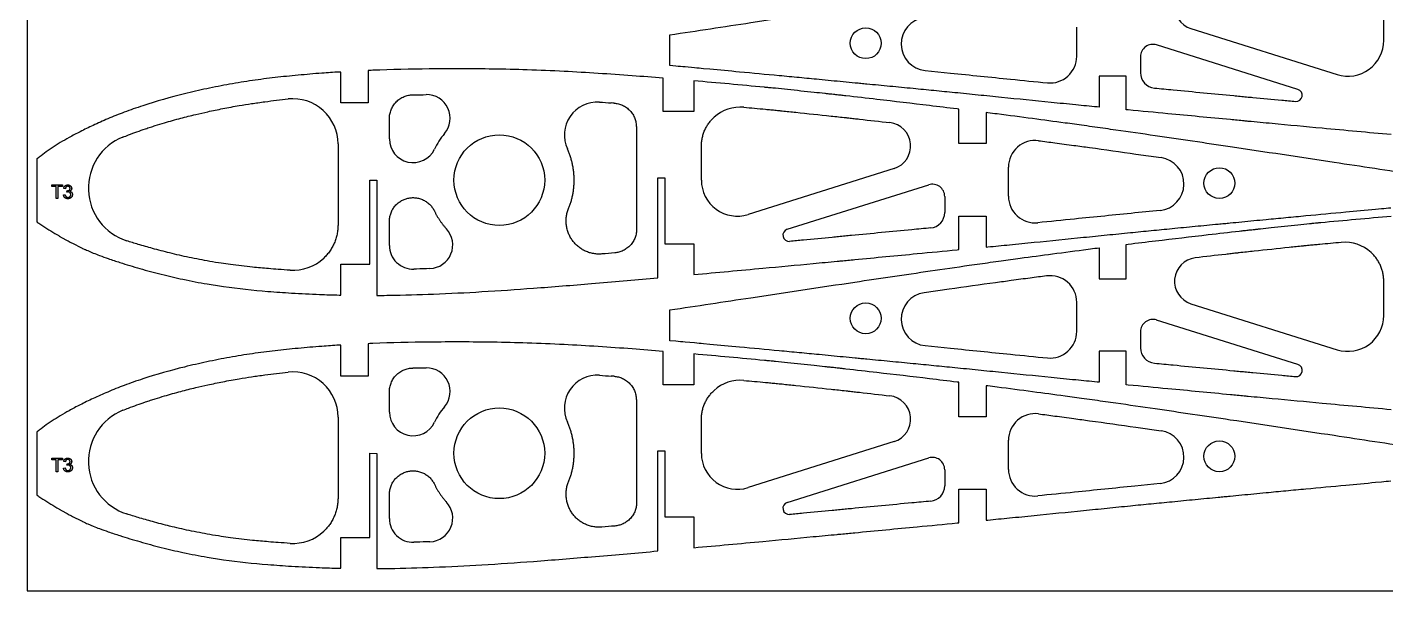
# Model space of a CAD drawing. Header units: millimetres. Extents: x -1485 to 1304, y -887 to 371.
# Drawn here: x 404 to 1003, y -887 to -639 of the extents above; entities that cross this region are included whole.
import ezdxf

# ---------------------------------------------------------------- set-up
doc = ezdxf.new("R2010")
doc.units = ezdxf.units.MM
doc.header["$MEASUREMENT"] = 0
doc.layers.add('Predeterminada', color=18, linetype='Continuous', true_color=0x000000)
doc.layers.add('Predeterminado', color=18, linetype='Continuous', true_color=0x000000)

msp = doc.modelspace()

# ---------------------------------------------------------------- linework, layer by layer
at = {"layer": 'Predeterminada'}
for p, q in [((1001.707, -644.423), (1001.707, -629.326)), ((866.308, -651.469), (866.308, -638.6)), ((916.704, -639.221), (981.145, -659.507)), ((799.486, -657.716), (810.611, -658.837)), ((563.271, -687.892), (563.271, -678.875)), ((672.148, -682.542), (672.256, -727.649)), ((540.592, -690.056), (540.592, -725.916)), ((700.827, -706.112), (700.827, -691.016)), ((892.457, -694.532), (903.526, -696.108)), ((785.83, -700.911), (721.389, -721.197)), ((836.226, -713.159), (836.226, -700.289)), ((414.37, -708.882), (414.37, -708.195)), ((414.37, -708.195), (419.069, -708.195)), ((416.322, -708.882), (414.37, -708.882)), ((416.322, -714.159), (416.322, -708.882)), ((419.069, -708.882), (417.117, -708.882)), ((417.117, -708.882), (417.117, -714.159)), ((419.069, -708.195), (419.069, -708.882)), ((419.575, -712.605), (420.298, -712.496)), ((420.37, -709.822), (419.648, -709.713)), ((421.028, -711.34), (421.112, -710.689)), ((417.117, -714.159), (416.322, -714.159)), ((563.271, -734.852), (563.271, -724.216)), ((903.048, -719.405), (891.923, -720.527)), ((810.077, -754.156), (799.008, -755.733)), ((1001.707, -765.737), (1001.707, -750.64)), ((866.308, -772.783), (866.308, -759.914)), ((916.704, -760.535), (981.145, -780.821)), ((799.486, -779.03), (810.611, -780.151)), ((563.271, -808.35), (563.271, -799.333)), ((672.148, -803.001), (672.256, -848.107)), ((540.592, -810.514), (540.592, -846.375)), ((700.827, -826.571), (700.827, -811.474)), ((836.226, -833.617), (836.226, -820.748)), ((892.457, -814.99), (903.526, -816.567)), ((785.83, -821.369), (721.389, -841.655)), ((414.37, -829.34), (414.37, -828.654)), ((414.37, -828.654), (419.069, -828.654)), ((416.322, -829.34), (414.37, -829.34)), ((416.322, -834.618), (416.322, -829.34)), ((419.069, -829.34), (417.117, -829.34)), ((417.117, -829.34), (417.117, -834.618)), ((419.069, -828.654), (419.069, -829.34)), ((420.37, -830.28), (419.648, -830.172)), ((421.028, -831.798), (421.112, -831.148)), ((417.117, -834.618), (416.322, -834.618)), ((419.575, -833.063), (420.298, -832.955)), ((563.271, -855.31), (563.271, -844.674)), ((903.048, -839.864), (891.923, -840.985))]:
    msp.add_line(p, q, dxfattribs=at)
msp.add_lwpolyline([(403.533, -887.157), (1303.533, -887.157), (1303.533, -287.157), (403.533, -287.157), (403.533, -887.157)], dxfattribs=at)
for centre in [(611.727, -706.054), (611.727, -826.512)]:
    msp.add_circle(centre, 20, dxfattribs=at)
for centre, radius, start, end in [((919.82, -629.323), 10.377, 96.635697, 252.525764), ((800.663, -646.038), 11.737, 98.10604, 264.244573), ((985.893, -644.423), 15.814, 252.525764, 0), ((854.571, -651.469), 11.737, 264.342345, 0), ((520.701, -690.056), 19.892, 0, 95.964218), ((579.608, -678.783), 10.437, 25.196281, 90.725163), ((579.608, -678.783), 10.437, 319.667399, 25.196281), ((654.956, -686.2), 14.573, 86.26421, 204.667265), ((567.435, -2022.055, 0), 1353.293, 85.976561, 86.031313), ((718, -691.016), 17.173, 84.742758, 132.371268), ((782.714, -691.012), 10.377, 287.474236, 83.364303), ((454.847, -709.645), 24.317, 111.985951, 252.197735), ((573.708, -687.892), 10.437, 179.999999, 257.232924), ((611.727, -706.054), 31.697, 139.667399, 154.465848), ((847.963, -700.289), 11.737, 82.516891, 180), ((573.708, -687.892), 10.437, 257.232924, 334.465849), ((901.871, -707.728), 11.737, 275.755427, 81.89396), ((716.641, -706.112), 15.814, 180, 287.474236), ((847.963, -713.159), 11.737, 180, 275.657655), ((580.748, -734.612), 10.437, 272.190582, 42.672377), ((573.708, -734.852), 10.437, 180, 271.694125), ((984.534, -750.64), 17.173, 47.628732, 95.257242), ((520.701, -725.916), 19.892, 266.390676, 313.195111), ((919.82, -750.636), 10.377, 96.635697, 252.525764), ((854.571, -759.914), 11.737, 360, 97.483109), ((800.663, -767.352), 11.737, 98.10604, 264.244573), ((985.893, -765.737), 15.814, 252.525764, 0), ((854.571, -772.783), 11.737, 264.342345, 0), ((520.701, -810.514), 19.892, 0, 95.964218), ((579.608, -799.242), 10.437, 25.196281, 90.725163), ((579.608, -799.242), 10.437, 319.667399, 25.196281), ((654.956, -806.658), 14.573, 86.26421, 204.667265), ((567.435, -2142.513, 0), 1353.293, 85.976561, 86.031313), ((718, -811.474), 17.173, 84.742758, 132.371268), ((782.714, -811.47), 10.377, 287.474236, 83.364303), ((454.847, -830.103), 24.317, 111.985951, 252.197735), ((573.708, -808.35), 10.437, 179.999999, 257.232924), ((611.727, -826.512), 31.697, 139.667399, 154.465848), ((573.708, -808.35), 10.437, 257.232924, 334.465849), ((847.963, -820.748), 11.737, 82.516891, 180), ((901.871, -828.186), 11.737, 275.755427, 81.89396), ((716.641, -826.571), 15.814, 180, 287.474236), ((847.963, -833.617), 11.737, 180, 275.657655), ((580.748, -855.071), 10.437, 272.190582, 42.672377), ((573.708, -855.31), 10.437, 180, 271.694125), ((520.701, -846.374), 19.892, 266.390676, 313.195111)]:
    msp.add_arc(centre, radius, start, end, dxfattribs=at)
for points, degree in [([(810.611, -658.837), (819.449, -659.728), (828.292, -660.629), (837.14, -661.521)], 3), ([(837.14, -661.521), (842.562, -662.068), (847.989, -662.611), (853.414, -663.149)], 3), ([(573.515, -668.44), (573.639, -668.438), (573.763, -668.436), (573.887, -668.433)], 3), ([(573.887, -668.433), (575.75, -668.4), (577.613, -668.371), (579.476, -668.348)], 3), ([(655.906, -671.658), (657.638, -671.771), (659.368, -671.887), (661.098, -672.008)], 3), ([(420.167, -713.804), (419.649, -713.341), (419.575, -712.605)], 2), ([(419.648, -709.713), (419.78, -708.973), (420.252, -708.566)], 2), ([(420.252, -708.566), (420.723, -708.159), (421.425, -708.159)], 2), ([(420.298, -712.496), (420.427, -713.111), (420.729, -713.382)], 2), ([(420.738, -709.036), (420.452, -709.298), (420.37, -709.822)], 2), ([(421.451, -708.774), (421.023, -708.774), (420.738, -709.036)], 2), ([(421.559, -711.259), (421.346, -711.259), (421.028, -711.34)], 2), ([(421.112, -710.689), (421.187, -710.698), (421.231, -710.698)], 2), ([(421.231, -710.698), (421.693, -710.698), (422.062, -710.454)], 2), ([(421.425, -708.159), (421.908, -708.159), (422.315, -708.369)], 2), ([(422.157, -709.037), (421.884, -708.774), (421.451, -708.774)], 2), ([(422.418, -711.585), (422.08, -711.259), (421.559, -711.259)], 2), ([(422.062, -710.454), (422.431, -710.21), (422.431, -709.703)], 2), ([(422.431, -709.703), (422.431, -709.301), (422.157, -709.037)], 2), ([(422.315, -708.369), (422.722, -708.58), (422.938, -708.943)], 2), ([(422.947, -710.422), (422.74, -710.74), (422.334, -710.928)], 2), ([(422.334, -710.928), (422.861, -711.05), (423.17, -711.435)], 2), ([(422.4, -713.296), (422.756, -712.94), (422.756, -712.413)], 2), ([(422.756, -712.413), (422.756, -711.911), (422.418, -711.585)], 2), ([(423.479, -712.398), (423.479, -713.18), (422.91, -713.724)], 2), ([(422.938, -708.943), (423.154, -709.307), (423.154, -709.715)], 2), ([(423.154, -709.715), (423.154, -710.103), (422.947, -710.422)], 2), ([(423.17, -711.435), (423.479, -711.82), (423.479, -712.398)], 2), ([(421.47, -714.268), (420.686, -714.268), (420.167, -713.804)], 2), ([(420.729, -713.382), (421.031, -713.653), (421.496, -713.653)], 2), ([(422.91, -713.724), (422.34, -714.268), (421.47, -714.268)], 2), ([(421.496, -713.653), (422.044, -713.653), (422.4, -713.296)], 2), ([(865.394, -723.211), (859.971, -723.757), (854.545, -724.301), (849.12, -724.838)], 3), ([(891.923, -720.527), (883.085, -721.417), (874.242, -722.319), (865.394, -723.211)], 3), ([(662.663, -738.131), (660.769, -738.294), (658.873, -738.457), (656.979, -738.618)], 3), ([(575.131, -745.25), (574.76, -745.261), (574.387, -745.273), (574.016, -745.284)], 3), ([(581.147, -745.041), (579.142, -745.118), (577.137, -745.188), (575.131, -745.25)], 3), ([(810.611, -780.151), (819.449, -781.042), (828.292, -781.943), (837.14, -782.835)], 3), ([(837.14, -782.835), (842.562, -783.382), (847.989, -783.925), (853.414, -784.463)], 3), ([(573.515, -788.899), (573.639, -788.896), (573.763, -788.894), (573.887, -788.892)], 3), ([(573.887, -788.892), (575.75, -788.858), (577.613, -788.83), (579.476, -788.806)], 3), ([(655.906, -792.116), (657.638, -792.229), (659.368, -792.346), (661.098, -792.466)], 3), ([(419.648, -830.172), (419.78, -829.431), (420.252, -829.024)], 2), ([(420.252, -829.024), (420.723, -828.618), (421.425, -828.618)], 2), ([(420.738, -829.494), (420.452, -829.756), (420.37, -830.28)], 2), ([(421.451, -829.232), (421.023, -829.232), (420.738, -829.494)], 2), ([(421.559, -831.717), (421.346, -831.717), (421.028, -831.798)], 2), ([(421.112, -831.148), (421.187, -831.156), (421.231, -831.156)], 2), ([(421.231, -831.156), (421.693, -831.156), (422.062, -830.912)], 2), ([(421.425, -828.618), (421.908, -828.618), (422.315, -828.828)], 2), ([(422.157, -829.496), (421.884, -829.232), (421.451, -829.232)], 2), ([(422.418, -832.043), (422.08, -831.717), (421.559, -831.717)], 2), ([(422.062, -830.912), (422.431, -830.669), (422.431, -830.162)], 2), ([(422.431, -830.162), (422.431, -829.759), (422.157, -829.496)], 2), ([(422.315, -828.828), (422.722, -829.038), (422.938, -829.402)], 2), ([(422.947, -830.88), (422.74, -831.198), (422.334, -831.387)], 2), ([(422.334, -831.387), (422.861, -831.509), (423.17, -831.893)], 2), ([(422.756, -832.872), (422.756, -832.369), (422.418, -832.043)], 2), ([(422.938, -829.402), (423.154, -829.765), (423.154, -830.173)], 2), ([(423.154, -830.173), (423.154, -830.561), (422.947, -830.88)], 2), ([(423.17, -831.893), (423.479, -832.278), (423.479, -832.857)], 2), ([(420.167, -834.263), (419.649, -833.8), (419.575, -833.063)], 2), ([(421.47, -834.726), (420.686, -834.726), (420.167, -834.263)], 2), ([(420.298, -832.955), (420.427, -833.569), (420.729, -833.84)], 2), ([(420.729, -833.84), (421.031, -834.111), (421.496, -834.111)], 2), ([(422.91, -834.182), (422.34, -834.726), (421.47, -834.726)], 2), ([(421.496, -834.111), (422.044, -834.111), (422.4, -833.755)], 2), ([(422.4, -833.755), (422.756, -833.398), (422.756, -832.872)], 2), ([(423.479, -832.857), (423.479, -833.639), (422.91, -834.182)], 2), ([(865.394, -843.669), (859.971, -844.216), (854.545, -844.759), (849.12, -845.297)], 3), ([(891.923, -840.985), (883.085, -841.876), (874.242, -842.777), (865.394, -843.669)], 3), ([(662.663, -858.589), (660.769, -858.753), (658.873, -858.915), (656.979, -859.077)], 3), ([(575.131, -865.708), (574.76, -865.72), (574.387, -865.731), (574.016, -865.742)], 3), ([(581.147, -865.5), (579.142, -865.576), (577.137, -865.646), (575.131, -865.708)], 3)]:
    msp.add_open_spline(points, degree=degree, dxfattribs=at)
for points, knots in [([(445.743, -687.096), (446.572, -686.761), (448.627, -685.949), (451.935, -684.711), (455.168, -683.579), (457.853, -682.687), (460.638, -681.794), (465.073, -680.436), (471.024, -678.772), (477.397, -677.177), (483.576, -675.766), (489.979, -674.441), (496.412, -673.266), (501.59, -672.435), (505.368, -671.881), (509.05, -671.378), (513.491, -670.829), (516.91, -670.452), (518.634, -670.272)], [186.3444673, 186.3444673, 186.3444673, 186.3444673, 189.0269349, 192.9728034, 196.9409589, 199.3030326, 201.4611534, 205.7132585, 213.2163012, 219.9987189, 225.4189309, 232.2305098, 239.614953, 245.0356334, 247.9613471, 251.0687157, 256.1856905, 261.3858801, 261.3858801, 261.3858801, 261.3858801]), ([(719.573, -673.915), (722.727, -674.205), (726.68, -674.572), (731.402, -675.012), (733.406, -675.202), (734.848, -675.335), (735.742, -675.42), (738.219, -675.682), (745.631, -676.472), (755.027, -677.47), (762.637, -678.281), (765.275, -678.56), (766.454, -678.693), (768.191, -678.891), (774.193, -679.578), (779.45, -680.185), (783.913, -680.704)], [148.9599069, 148.9599069, 148.9599069, 148.9599069, 158.4604445, 160.8689444, 163.1872867, 164.5016947, 165.2123769, 165.879842, 171.9748211, 187.5762289, 194.2246766, 194.9356944, 195.5346239, 197.7838013, 200.1792103, 213.6588645, 213.6588645, 213.6588645, 213.6588645]), ([(849.491, -688.653), (851.904, -688.97), (855.668, -689.468), (860.866, -690.165), (865.945, -690.852), (876.507, -692.286), (885.63, -693.559), (892.457, -694.532)], [134.960804, 134.960804, 134.960804, 134.960804, 142.2616306, 146.3508479, 150.6929455, 157.6383647, 178.326644, 178.326644, 178.326644, 178.326644]), ([(519.448, -745.768), (517.711, -745.659), (514.542, -745.444), (509.028, -745.017), (501.996, -744.376), (495.048, -743.567), (488.768, -742.667), (482.676, -741.676), (475.078, -740.211), (466.665, -738.282), (459.189, -736.33), (452.881, -734.514), (449.096, -733.338), (447.412, -732.798)], [64.1941838, 64.1941838, 64.1941838, 64.1941838, 69.4168214, 73.7219487, 80.7868167, 90.59993, 94.7023047, 99.8185855, 109.1166875, 117.9107359, 125.7090921, 132.2954103, 137.6001837, 137.6001837, 137.6001837, 137.6001837]), ([(982.961, -733.539), (979.807, -733.829), (975.854, -734.197), (971.132, -734.636), (969.128, -734.827), (967.686, -734.959), (966.792, -735.044), (964.315, -735.307), (956.903, -736.096), (947.507, -737.095), (939.897, -737.905), (937.259, -738.185), (936.08, -738.318), (934.343, -738.515), (928.341, -739.203), (923.084, -739.809), (918.621, -740.328)], [148.9599069, 148.9599069, 148.9599069, 148.9599069, 158.4604445, 160.8689444, 163.1872867, 164.5016947, 165.2123769, 165.879842, 171.9748211, 187.5762289, 194.2246766, 194.9356944, 195.5346239, 197.7838013, 200.1792103, 213.6588645, 213.6588645, 213.6588645, 213.6588645]), ([(853.042, -748.277), (850.63, -748.594), (846.866, -749.093), (841.668, -749.79), (836.589, -750.477), (826.027, -751.911), (816.904, -753.184), (810.077, -754.156)], [134.960804, 134.960804, 134.960804, 134.960804, 142.2616306, 146.3508479, 150.6929455, 157.6383647, 178.326644, 178.326644, 178.326644, 178.326644]), ([(445.743, -807.555), (446.572, -807.22), (448.627, -806.408), (451.935, -805.169), (455.168, -804.038), (457.853, -803.145), (460.638, -802.252), (465.073, -800.894), (471.024, -799.231), (477.397, -797.635), (483.576, -796.224), (489.979, -794.899), (496.412, -793.724), (501.59, -792.893), (505.368, -792.339), (509.05, -791.836), (513.491, -791.287), (516.91, -790.911), (518.634, -790.73)], [186.3444673, 186.3444673, 186.3444673, 186.3444673, 189.0269349, 192.9728034, 196.9409589, 199.3030326, 201.4611534, 205.7132585, 213.2163012, 219.9987189, 225.4189309, 232.2305098, 239.614953, 245.0356334, 247.9613471, 251.0687157, 256.1856905, 261.3858801, 261.3858801, 261.3858801, 261.3858801]), ([(719.573, -794.373), (722.727, -794.663), (726.68, -795.031), (731.402, -795.47), (733.406, -795.661), (734.848, -795.793), (735.742, -795.878), (738.219, -796.14), (745.631, -796.93), (755.027, -797.929), (762.637, -798.739), (765.275, -799.019), (766.454, -799.152), (768.191, -799.349), (774.193, -800.037), (779.45, -800.643), (783.913, -801.162)], [148.9599069, 148.9599069, 148.9599069, 148.9599069, 158.4604445, 160.8689444, 163.1872867, 164.5016947, 165.2123769, 165.879842, 171.9748211, 187.5762289, 194.2246766, 194.9356944, 195.5346239, 197.7838013, 200.1792103, 213.6588645, 213.6588645, 213.6588645, 213.6588645]), ([(849.491, -809.111), (851.904, -809.428), (855.668, -809.926), (860.866, -810.624), (865.945, -811.311), (876.507, -812.745), (885.63, -814.018), (892.457, -814.99)], [134.960804, 134.960804, 134.960804, 134.960804, 142.2616306, 146.3508479, 150.6929455, 157.6383647, 178.326644, 178.326644, 178.326644, 178.326644]), ([(519.448, -866.227), (517.711, -866.117), (514.542, -865.902), (509.028, -865.475), (501.996, -864.835), (495.048, -864.026), (488.768, -863.125), (482.676, -862.135), (475.078, -860.669), (466.665, -858.741), (459.189, -856.789), (452.881, -854.972), (449.096, -853.797), (447.412, -853.256)], [64.1941838, 64.1941838, 64.1941838, 64.1941838, 69.4168214, 73.7219487, 80.7868167, 90.59993, 94.7023047, 99.8185855, 109.1166875, 117.9107359, 125.7090921, 132.2954103, 137.6001837, 137.6001837, 137.6001837, 137.6001837])]:
    msp.add_open_spline(points, degree=3, knots=knots, dxfattribs=at)
for points, weights in [([(563.271, -678.875), (563.271, -668.629), (573.515, -668.44)], [1, 0.713609493473, 1]), ([(662.388, -672.098), (672.124, -672.782), (672.148, -682.542)], [1, 0.732308209357, 1]), ([(700.827, -691.016), (700.827, -683.436), (706.426, -678.328)], [1, 0.914859239007, 1]), ([(642.258, -718.57), (647.695, -705.308), (641.713, -692.282)], [1, 0.917206417367, 1]), ([(563.271, -724.216), (563.271, -715.879), (571.402, -714.037)], [1, 0.781340001873, 1]), ([(571.402, -714.037), (579.532, -712.195), (583.125, -719.717)], [1, 0.781340001873, 1]), ([(643.996, -732.722), (639.158, -726.133), (642.258, -718.57)], [1, 0.872162562416, 1]), ([(583.125, -719.717), (585.184, -724.027), (588.421, -727.538)], [1, 0.988836886252, 1]), ([(540.592, -725.916), (540.592, -734.525), (534.316, -740.418)], [1, 0.917739257684, 1]), ([(672.256, -727.649), (672.279, -737.301), (662.663, -738.131)], [1, 0.736082457257, 1]), ([(656.979, -738.618), (648.834, -739.312), (643.996, -732.722)], [1, 0.872162562416, 1]), ([(1001.707, -750.64), (1001.707, -743.061), (996.108, -737.953)], [1, 0.914859239007, 1]), ([(563.271, -799.333), (563.271, -789.088), (573.515, -788.899)], [1, 0.713609493473, 1]), ([(662.388, -792.556), (672.124, -793.241), (672.148, -803.001)], [1, 0.732308209357, 1]), ([(700.827, -811.474), (700.827, -803.894), (706.426, -798.786)], [1, 0.914859239007, 1]), ([(642.258, -839.028), (647.695, -825.766), (641.713, -812.741)], [1, 0.917206417367, 1]), ([(563.271, -844.674), (563.271, -836.337), (571.402, -834.495)], [1, 0.781340001873, 1]), ([(571.402, -834.495), (579.532, -832.653), (583.125, -840.175)], [1, 0.781340001873, 1]), ([(583.125, -840.175), (585.184, -844.485), (588.421, -847.997)], [1, 0.988836886252, 1]), ([(643.996, -853.181), (639.158, -846.592), (642.258, -839.028)], [1, 0.872162562416, 1]), ([(540.592, -846.375), (540.592, -854.983), (534.316, -860.876)], [1, 0.917739257684, 1]), ([(672.256, -848.107), (672.279, -857.759), (662.663, -858.589)], [1, 0.736082457257, 1]), ([(656.979, -859.077), (648.834, -859.77), (643.996, -853.181)], [1, 0.872162562416, 1])]:
    msp.add_rational_spline(points, weights, degree=2, dxfattribs=at)
at = {"layer": 'Predeterminado'}
for p, q in [((686.949, -655.542), (686.949, -641.989)), ((963.873, -666.055), (901.486, -646.416)), ((894.417, -651.601), (894.417, -658.689)), ((689.619, -655.788), (686.949, -655.542)), ((697.74, -656.535), (693.68, -656.161)), ((704.507, -657.16), (701.8, -656.91)), ((683.933, -675.855), (683.933, -661.106)), ((697.525, -662.264), (697.525, -675.855)), ((697.525, -675.855), (683.933, -675.855)), ((407.855, -696.659), (407.855, -724.485)), ((738.661, -727.745), (801.048, -708.105)), ((808.117, -713.291), (808.117, -720.378)), ((998.027, -718.85), (1000.734, -718.599)), ((417.708, -730.703), (420.625, -732.349)), ((423.509, -733.899), (427.488, -735.896)), ((430.23, -737.155), (432.696, -738.198)), ((686.949, -776.856), (686.949, -763.302)), ((963.873, -787.369), (901.486, -767.73)), ((689.619, -777.102), (686.949, -776.856)), ((697.74, -777.849), (693.68, -777.475)), ((704.507, -778.474), (701.8, -778.224)), ((894.417, -772.915), (894.417, -780.003)), ((683.933, -796.314), (683.933, -781.565)), ((697.525, -782.722), (697.525, -796.314)), ((697.525, -796.314), (683.933, -796.314)), ((407.855, -817.117), (407.855, -844.943)), ((738.661, -848.203), (801.048, -828.563)), ((808.117, -833.749), (808.117, -840.836)), ((998.027, -839.308), (1000.734, -839.058)), ((417.708, -851.161), (420.625, -852.808)), ((423.509, -854.358), (427.488, -856.354)), ((430.23, -857.614), (432.696, -858.656))]:
    msp.add_line(p, q, dxfattribs=at)
for points in [[(554.68, -657.678), (553.884, -657.722), (553.884, -671.971), (541.884, -671.971), (541.884, -658.379), (541.088, -658.379)], [(888.98, -675.096), (888.185, -675.02), (888.185, -660.201), (876.185, -660.201), (876.185, -673.869), (875.389, -673.793)], [(827.145, -676.363), (826.349, -676.267), (826.349, -689.955), (814.349, -689.955), (814.349, -674.757), (813.554, -674.665)], [(541.088, -756.724), (541.884, -756.743), (541.884, -743.132), (554.68, -743.132), (554.68, -706.054), (557.758, -706.101), (557.758, -756.924), (558.757, -756.877)], [(679.855, -749.281), (681.651, -749.121), (681.651, -704.975), (684.729, -704.975), (684.729, -734.097), (697.525, -734.097), (697.525, -747.689)], [(813.554, -736.786), (814.349, -736.709), (814.349, -721.891), (826.349, -721.891), (826.349, -735.559), (827.145, -735.482)], [(875.389, -735.987), (876.185, -735.891), (876.185, -749.579), (888.185, -749.579), (888.185, -734.382), (888.98, -734.29)], [(554.68, -778.137), (553.884, -778.181), (553.884, -792.429), (541.884, -792.429), (541.884, -778.837), (541.088, -778.837)], [(888.98, -796.41), (888.185, -796.334), (888.185, -781.515), (876.185, -781.515), (876.185, -795.183), (875.389, -795.107)], [(827.145, -796.821), (826.349, -796.725), (826.349, -810.413), (814.349, -810.413), (814.349, -795.216), (813.554, -795.124)], [(541.088, -877.182), (541.884, -877.201), (541.884, -863.59), (554.68, -863.59), (554.68, -826.512), (557.758, -826.559), (557.758, -877.382), (558.757, -877.335)], [(679.855, -869.739), (681.651, -869.579), (681.651, -825.434), (684.729, -825.434), (684.729, -854.556), (697.525, -854.556), (697.525, -868.147)], [(813.554, -857.244), (814.349, -857.168), (814.349, -842.349), (826.349, -842.349), (826.349, -856.017), (827.145, -855.941)]]:
    msp.add_lwpolyline(points, dxfattribs=at)
for centre in [(773.294, -645.678), (929.24, -707.368), (773.294, -766.992), (929.24, -827.826)]:
    msp.add_circle(centre, 6.796, dxfattribs=at)
for centre, radius, start, end in [((899.854, -651.601), 5.437, 72.525764, 180), ((901.213, -658.689), 6.796, 180.000001, 264.603116), ((963.057, -668.648), 2.718, 264.648535, 72.525764), ((802.68, -713.291), 5.437, 360, 107.474236), ((801.321, -720.378), 6.796, 275.396884, 359.999999), ((739.477, -730.338), 2.718, 107.474236, 275.351465), ((899.854, -772.915), 5.437, 72.525764, 180), ((901.213, -780.003), 6.796, 180.000001, 264.603116), ((963.057, -789.962), 2.718, 264.648535, 72.525764), ((802.68, -833.749), 5.437, 360, 107.474236), ((801.321, -840.836), 6.796, 275.396884, 359.999999), ((739.477, -850.796), 2.718, 107.474236, 275.351465)]:
    msp.add_arc(centre, radius, start, end, dxfattribs=at)
for points, knots in [([(686.949, -641.989), (698.862, -640.18), (726.049, -636.06), (764.291, -630.302), (796.374, -625.543), (816.274, -622.664), (826.714, -621.19), (834.194, -620.151), (843.335, -618.898), (856.105, -617.172), (867.445, -615.687), (874.031, -614.846), (875.389, -614.674)], [2373.0591689, 2373.0591689, 2373.0591689, 2373.0591689, 2399.6542438, 2433.7527783, 2458.4197616, 2471.2430468, 2478.1357662, 2481.6919292, 2487.9108373, 2498.500419, 2510.1345391, 2513.1553287, 2513.1553287, 2513.1553287, 2513.1553287]), ([(541.088, -658.379), (538.554, -658.537), (532.517, -658.951), (524.771, -659.6), (517.889, -660.277), (511.17, -661.009), (504.501, -661.868), (497.828, -662.89), (491.111, -664.034), (482.77, -665.666), (469.948, -668.609), (459.148, -671.668), (450.388, -674.633), (445.209, -676.516), (439.271, -678.886), (432.785, -681.771), (427.114, -684.528), (422.308, -687.07), (418.18, -689.453), (415.104, -691.382), (412.269, -693.304), (410.141, -694.857), (408.528, -696.117), (407.941, -696.589), (407.855, -696.659)], [2808.1310795, 2808.1310795, 2808.1310795, 2808.1310795, 2813.7344914, 2821.486997, 2825.2880554, 2828.9971403, 2836.4052721, 2840.1292622, 2843.8958846, 2851.4455908, 2858.8852222, 2872.9295679, 2876.2065637, 2879.2962027, 2885.0918438, 2890.3161306, 2894.9625261, 2899.0066485, 2902.3154277, 2905.4805011, 2907.0204969, 2909.8752124, 2911.293439, 2911.5375216, 2911.5375216, 2911.5375216, 2911.5375216]), ([(683.933, -661.106), (679.404, -660.733), (664.853, -659.578), (644.89, -658.268), (624.412, -657.405), (604.6, -656.931), (581.875, -656.906), (563.789, -657.309), (555.08, -657.662), (554.68, -657.678)], [2671.5025284, 2671.5025284, 2671.5025284, 2671.5025284, 2681.5336749, 2703.7205237, 2715.6563894, 2726.7719758, 2747.4598401, 2765.8135151, 2766.6981833, 2766.6981833, 2766.6981833, 2766.6981833]), ([(875.389, -673.793), (872.225, -673.486), (865.424, -672.82), (851.345, -671.421), (836.995, -669.969), (822.849, -668.534), (812.917, -667.534), (803.356, -666.586), (793.83, -665.658), (785.668, -664.87), (778.871, -664.215), (774.608, -663.805), (771.182, -663.476), (767.727, -663.143), (763.358, -662.722), (758.075, -662.211), (751.589, -661.586), (743.95, -660.855), (732.229, -659.744), (719.081, -658.512), (708.863, -657.563), (704.507, -657.16)], [2223.7940404, 2223.7940404, 2223.7940404, 2223.7940404, 2230.8097026, 2238.8775729, 2255.0238197, 2262.6434049, 2270.2629901, 2277.0569198, 2283.8508495, 2291.3874908, 2295.1558114, 2298.9241321, 2300.839079, 2302.754026, 2306.5839198, 2310.5270211, 2314.4701223, 2320.9670095, 2327.4638967, 2340.4576711, 2350.1144086, 2350.1144086, 2350.1144086, 2350.1144086]), ([(813.554, -674.665), (809.512, -674.168), (797.733, -672.739), (781.39, -670.818), (768.668, -669.355), (763.178, -668.728), (761.547, -668.546), (759.917, -668.378), (758.265, -668.199), (756.79, -668.044), (754.169, -667.764), (748.161, -667.126), (740.925, -666.355), (735.194, -665.746), (733.277, -665.542), (732.901, -665.502), (732.093, -665.42), (731.151, -665.336), (729.895, -665.216), (718.773, -664.175), (707.888, -663.171), (697.525, -662.264)], [2555.6429407, 2555.6429407, 2555.6429407, 2555.6429407, 2564.6314321, 2581.8313514, 2591.9654899, 2592.8965234, 2594.0287304, 2595.5866974, 2596.5130523, 2597.69618, 2598.8605921, 2602.3321705, 2611.0316548, 2614.9215758, 2615.0536716, 2615.2867808, 2615.7568802, 2616.8446683, 2617.3760542, 2618.5396706, 2641.5025284, 2641.5025284, 2641.5025284, 2641.5025284]), ([(900.574, -665.454), (903.356, -665.717), (910.576, -666.399), (922.232, -667.507), (932.054, -668.446), (938.387, -669.054), (940.748, -669.282), (942.626, -669.46), (947.795, -669.946), (954.521, -670.578), (960.781, -671.165), (962.803, -671.355)], [-78.2692477, -78.2692477, -78.2692477, -78.2692477, -72.0997204, -62.2625414, -52.4253625, -50.3226817, -48.220001, -47.1891338, -46.1582666, -36.761198, -32.2786207, -32.2786207, -32.2786207, -32.2786207]), ([(1015.585, -703.678), (1003.672, -701.869), (976.485, -697.749), (938.243, -691.991), (906.16, -687.232), (886.26, -684.353), (875.82, -682.88), (868.34, -681.84), (859.199, -680.587), (846.429, -678.861), (835.089, -677.376), (828.503, -676.535), (827.145, -676.363)], [2373.0591689, 2373.0591689, 2373.0591689, 2373.0591689, 2399.6542438, 2433.7527783, 2458.4197616, 2471.2430468, 2478.1357662, 2481.6919292, 2487.9108373, 2498.500419, 2510.1345391, 2513.1553287, 2513.1553287, 2513.1553287, 2513.1553287]), ([(1005.009, -685.999), (994.855, -685.075), (977.334, -683.454), (956.291, -681.483), (944.826, -680.405), (939.717, -679.924), (937.121, -679.674), (930.512, -679.039), (920.325, -678.065), (905.289, -676.637), (894.84, -675.653), (888.98, -675.096)], [2095.9643306, 2095.9643306, 2095.9643306, 2095.9643306, 2118.4708712, 2134.8018568, 2142.6143226, 2143.8889188, 2146.1293054, 2148.369692, 2158.5433718, 2168.7170516, 2181.708436, 2181.708436, 2181.708436, 2181.708436]), ([(827.145, -735.482), (830.309, -735.175), (837.11, -734.509), (851.189, -733.111), (865.539, -731.658), (879.685, -730.223), (889.617, -729.224), (899.178, -728.275), (908.704, -727.347), (916.866, -726.559), (923.663, -725.905), (927.926, -725.495), (931.352, -725.165), (934.807, -724.832), (939.176, -724.411), (944.459, -723.901), (950.945, -723.275), (958.584, -722.545), (970.305, -721.433), (983.453, -720.201), (993.671, -719.253), (998.027, -718.85)], [2223.7940404, 2223.7940404, 2223.7940404, 2223.7940404, 2230.8097026, 2238.8775729, 2255.0238197, 2262.6434049, 2270.2629901, 2277.0569198, 2283.8508495, 2291.3874908, 2295.1558114, 2298.9241321, 2300.839079, 2302.754026, 2306.5839198, 2310.5270211, 2314.4701223, 2320.9670095, 2327.4638967, 2340.4576711, 2350.1144086, 2350.1144086, 2350.1144086, 2350.1144086]), ([(407.855, -724.485), (407.878, -724.501), (408.445, -724.896), (410.156, -726.062), (413.033, -727.919), (415.765, -729.572), (417.332, -730.486), (417.708, -730.703)], [2932.0107038, 2932.0107038, 2932.0107038, 2932.0107038, 2932.0724683, 2933.5355464, 2936.5816343, 2939.6277222, 2940.584788, 2940.584788, 2940.584788, 2940.584788]), ([(888.98, -734.29), (893.022, -733.793), (904.801, -732.363), (921.144, -730.442), (933.866, -728.979), (939.356, -728.352), (940.987, -728.171), (942.617, -728.002), (944.269, -727.824), (945.744, -727.668), (948.365, -727.389), (954.373, -726.75), (961.609, -725.98), (967.34, -725.37), (969.257, -725.166), (969.633, -725.127), (970.441, -725.044), (971.383, -724.96), (972.638, -724.841), (983.761, -723.799), (994.646, -722.795), (1005.009, -721.888)], [2555.6429407, 2555.6429407, 2555.6429407, 2555.6429407, 2564.6314321, 2581.8313514, 2591.9654899, 2592.8965234, 2594.0287304, 2595.5866974, 2596.5130523, 2597.69618, 2598.8605921, 2602.3321705, 2611.0316548, 2614.9215758, 2615.0536716, 2615.2867808, 2615.7568802, 2616.8446683, 2617.3760542, 2618.5396706, 2641.5025284, 2641.5025284, 2641.5025284, 2641.5025284]), ([(801.96, -727.144), (799.178, -727.407), (791.958, -728.088), (780.302, -729.196), (770.48, -730.135), (764.147, -730.744), (761.786, -730.971), (759.908, -731.149), (754.739, -731.635), (748.013, -732.268), (741.753, -732.855), (739.731, -733.044)], [-78.2692477, -78.2692477, -78.2692477, -78.2692477, -72.0997204, -62.2625414, -52.4253625, -50.3226817, -48.220001, -47.1891338, -46.1582666, -36.761198, -32.2786207, -32.2786207, -32.2786207, -32.2786207]), ([(420.625, -732.349), (420.95, -732.528), (421.907, -733.051), (422.87, -733.565), (423.509, -733.899)], [2943.0494302, 2943.0494302, 2943.0494302, 2943.0494302, 2943.8676159, 2945.4585671, 2945.4585671, 2945.4585671, 2945.4585671]), ([(427.488, -735.896), (427.654, -735.975), (428.235, -736.251), (429.148, -736.674), (429.899, -737.009), (430.23, -737.155)], [2948.7338217, 2948.7338217, 2948.7338217, 2948.7338217, 2949.1392888, 2950.1546929, 2950.9543616, 2950.9543616, 2950.9543616, 2950.9543616]), ([(686.949, -763.302), (698.862, -761.494), (726.049, -757.373), (764.291, -751.615), (796.374, -746.857), (816.274, -743.978), (826.714, -742.504), (834.194, -741.465), (843.335, -740.212), (856.105, -738.485), (867.445, -737), (874.031, -736.16), (875.389, -735.987)], [2373.0591689, 2373.0591689, 2373.0591689, 2373.0591689, 2399.6542438, 2433.7527783, 2458.4197616, 2471.2430468, 2478.1357662, 2481.6919292, 2487.9108373, 2498.500419, 2510.1345391, 2513.1553287, 2513.1553287, 2513.1553287, 2513.1553287]), ([(697.525, -747.689), (707.679, -746.764), (725.2, -745.143), (746.243, -743.173), (757.708, -742.094), (762.817, -741.614), (765.413, -741.363), (772.022, -740.729), (782.209, -739.754), (797.245, -738.326), (807.694, -737.342), (813.554, -736.786)], [2095.9643306, 2095.9643306, 2095.9643306, 2095.9643306, 2118.4708712, 2134.8018568, 2142.6143226, 2143.8889188, 2146.1293054, 2148.369692, 2158.5433718, 2168.7170516, 2181.708436, 2181.708436, 2181.708436, 2181.708436]), ([(432.696, -738.198), (433.606, -738.567), (435.779, -739.412), (438.827, -740.497), (441.819, -741.507), (446.459, -743.02), (453.392, -745.122), (462.671, -747.62), (470.805, -749.514), (477.559, -750.888), (482.321, -751.755), (486.511, -752.441), (495.388, -753.763), (504.853, -754.748), (514.873, -755.504), (522.486, -756.001), (531.224, -756.436), (538.214, -756.655), (541.088, -756.724)], [1701.6145473, 1701.6145473, 1701.6145473, 1701.6145473, 1703.7843521, 1706.7584668, 1708.7562167, 1710.7539667, 1717.5297623, 1724.7459164, 1731.9620704, 1735.9601768, 1739.9582832, 1742.645212, 1745.3321409, 1759.7660738, 1763.6396595, 1767.5132452, 1776.6035107, 1782.9492464, 1782.9492464, 1782.9492464, 1782.9492464]), ([(558.757, -756.877), (560.223, -756.867), (568.224, -756.787), (583.306, -756.352), (604.509, -755.263), (627.734, -753.672), (648.523, -752), (666.219, -750.485), (675.36, -749.681), (679.855, -749.281)], [1902.1323348, 1902.1323348, 1902.1323348, 1902.1323348, 1905.3677465, 1919.7915749, 1935.4340231, 1952.2276001, 1971.1735923, 1981.4686957, 1991.4293838, 1991.4293838, 1991.4293838, 1991.4293838]), ([(683.933, -781.565), (679.404, -781.191), (664.853, -780.037), (644.89, -778.727), (624.412, -777.863), (604.6, -777.39), (581.875, -777.364), (563.789, -777.767), (555.08, -778.12), (554.68, -778.137)], [2671.5025284, 2671.5025284, 2671.5025284, 2671.5025284, 2681.5336749, 2703.7205237, 2715.6563894, 2726.7719758, 2747.4598401, 2765.8135151, 2766.6981833, 2766.6981833, 2766.6981833, 2766.6981833]), ([(875.389, -795.107), (872.225, -794.8), (865.424, -794.134), (851.345, -792.735), (836.995, -791.283), (822.849, -789.848), (812.917, -788.848), (803.356, -787.899), (793.83, -786.971), (785.668, -786.183), (778.871, -785.529), (774.608, -785.119), (771.182, -784.789), (767.727, -784.457), (763.358, -784.036), (758.075, -783.525), (751.589, -782.9), (743.95, -782.169), (732.229, -781.058), (719.081, -779.825), (708.863, -778.877), (704.507, -778.474)], [2223.7940404, 2223.7940404, 2223.7940404, 2223.7940404, 2230.8097026, 2238.8775729, 2255.0238197, 2262.6434049, 2270.2629901, 2277.0569198, 2283.8508495, 2291.3874908, 2295.1558114, 2298.9241321, 2300.839079, 2302.754026, 2306.5839198, 2310.5270211, 2314.4701223, 2320.9670095, 2327.4638967, 2340.4576711, 2350.1144086, 2350.1144086, 2350.1144086, 2350.1144086]), ([(541.088, -778.837), (538.554, -778.995), (532.517, -779.409), (524.771, -780.058), (517.889, -780.735), (511.17, -781.468), (504.501, -782.327), (497.828, -783.348), (491.111, -784.492), (482.77, -786.125), (469.948, -789.067), (459.148, -792.127), (450.388, -795.092), (445.209, -796.974), (439.271, -799.344), (432.785, -802.23), (427.114, -804.986), (422.308, -807.529), (418.18, -809.911), (415.104, -811.84), (412.269, -813.762), (410.141, -815.315), (408.528, -816.575), (407.941, -817.048), (407.855, -817.117)], [2808.1310795, 2808.1310795, 2808.1310795, 2808.1310795, 2813.7344914, 2821.486997, 2825.2880554, 2828.9971403, 2836.4052721, 2840.1292622, 2843.8958846, 2851.4455908, 2858.8852222, 2872.9295679, 2876.2065637, 2879.2962027, 2885.0918438, 2890.3161306, 2894.9625261, 2899.0066485, 2902.3154277, 2905.4805011, 2907.0204969, 2909.8752124, 2911.293439, 2911.5375216, 2911.5375216, 2911.5375216, 2911.5375216]), ([(813.554, -795.124), (809.512, -794.626), (797.733, -793.197), (781.39, -791.276), (768.668, -789.813), (763.178, -789.186), (761.547, -789.005), (759.917, -788.836), (758.265, -788.658), (756.79, -788.502), (754.169, -788.223), (748.161, -787.584), (740.925, -786.814), (735.194, -786.204), (733.277, -786), (732.901, -785.961), (732.093, -785.878), (731.151, -785.794), (729.895, -785.675), (718.773, -784.633), (707.888, -783.629), (697.525, -782.722)], [2555.6429407, 2555.6429407, 2555.6429407, 2555.6429407, 2564.6314321, 2581.8313514, 2591.9654899, 2592.8965234, 2594.0287304, 2595.5866974, 2596.5130523, 2597.69618, 2598.8605921, 2602.3321705, 2611.0316548, 2614.9215758, 2615.0536716, 2615.2867808, 2615.7568802, 2616.8446683, 2617.3760542, 2618.5396706, 2641.5025284, 2641.5025284, 2641.5025284, 2641.5025284]), ([(900.574, -786.768), (903.356, -787.031), (910.576, -787.713), (922.232, -788.821), (932.054, -789.76), (938.387, -790.368), (940.748, -790.596), (942.626, -790.774), (947.795, -791.26), (954.521, -791.892), (960.781, -792.479), (962.803, -792.669)], [-78.2692477, -78.2692477, -78.2692477, -78.2692477, -72.0997204, -62.2625414, -52.4253625, -50.3226817, -48.220001, -47.1891338, -46.1582666, -36.761198, -32.2786207, -32.2786207, -32.2786207, -32.2786207]), ([(1005.009, -807.313), (994.855, -806.389), (977.334, -804.768), (956.291, -802.797), (944.826, -801.719), (939.717, -801.238), (937.121, -800.988), (930.512, -800.353), (920.325, -799.379), (905.289, -797.951), (894.84, -796.967), (888.98, -796.41)], [2095.9643306, 2095.9643306, 2095.9643306, 2095.9643306, 2118.4708712, 2134.8018568, 2142.6143226, 2143.8889188, 2146.1293054, 2148.369692, 2158.5433718, 2168.7170516, 2181.708436, 2181.708436, 2181.708436, 2181.708436]), ([(1015.585, -824.136), (1003.672, -822.328), (976.485, -818.207), (938.243, -812.449), (906.16, -807.691), (886.26, -804.811), (875.82, -803.338), (868.34, -802.298), (859.199, -801.046), (846.429, -799.319), (835.089, -797.834), (828.503, -796.994), (827.145, -796.821)], [2373.0591689, 2373.0591689, 2373.0591689, 2373.0591689, 2399.6542438, 2433.7527783, 2458.4197616, 2471.2430468, 2478.1357662, 2481.6919292, 2487.9108373, 2498.500419, 2510.1345391, 2513.1553287, 2513.1553287, 2513.1553287, 2513.1553287]), ([(827.145, -855.941), (830.309, -855.634), (837.11, -854.968), (851.189, -853.569), (865.539, -852.117), (879.685, -850.682), (889.617, -849.682), (899.178, -848.733), (908.704, -847.805), (916.866, -847.017), (923.663, -846.363), (927.926, -845.953), (931.352, -845.623), (934.807, -845.291), (939.176, -844.87), (944.459, -844.359), (950.945, -843.734), (958.584, -843.003), (970.305, -841.892), (983.453, -840.659), (993.671, -839.711), (998.027, -839.308)], [2223.7940404, 2223.7940404, 2223.7940404, 2223.7940404, 2230.8097026, 2238.8775729, 2255.0238197, 2262.6434049, 2270.2629901, 2277.0569198, 2283.8508495, 2291.3874908, 2295.1558114, 2298.9241321, 2300.839079, 2302.754026, 2306.5839198, 2310.5270211, 2314.4701223, 2320.9670095, 2327.4638967, 2340.4576711, 2350.1144086, 2350.1144086, 2350.1144086, 2350.1144086]), ([(407.855, -844.943), (407.878, -844.959), (408.445, -845.354), (410.156, -846.521), (413.033, -848.377), (415.765, -850.031), (417.332, -850.944), (417.708, -851.161)], [2932.0107038, 2932.0107038, 2932.0107038, 2932.0107038, 2932.0724683, 2933.5355464, 2936.5816343, 2939.6277222, 2940.584788, 2940.584788, 2940.584788, 2940.584788]), ([(801.96, -847.602), (799.178, -847.865), (791.958, -848.547), (780.302, -849.655), (770.48, -850.594), (764.147, -851.202), (761.786, -851.43), (759.908, -851.607), (754.739, -852.094), (748.013, -852.726), (741.753, -853.313), (739.731, -853.502)], [-78.2692477, -78.2692477, -78.2692477, -78.2692477, -72.0997204, -62.2625414, -52.4253625, -50.3226817, -48.220001, -47.1891338, -46.1582666, -36.761198, -32.2786207, -32.2786207, -32.2786207, -32.2786207]), ([(420.625, -852.808), (420.95, -852.986), (421.907, -853.51), (422.87, -854.024), (423.509, -854.358)], [2943.0494302, 2943.0494302, 2943.0494302, 2943.0494302, 2943.8676159, 2945.4585671, 2945.4585671, 2945.4585671, 2945.4585671]), ([(427.488, -856.354), (427.654, -856.433), (428.235, -856.709), (429.148, -857.132), (429.899, -857.468), (430.23, -857.614)], [2948.7338217, 2948.7338217, 2948.7338217, 2948.7338217, 2949.1392888, 2950.1546929, 2950.9543616, 2950.9543616, 2950.9543616, 2950.9543616]), ([(432.696, -858.656), (433.606, -859.026), (435.779, -859.87), (438.827, -860.955), (441.819, -861.965), (446.459, -863.479), (453.392, -865.58), (462.671, -868.079), (470.805, -869.972), (477.559, -871.347), (482.321, -872.214), (486.511, -872.899), (495.388, -874.222), (504.853, -875.207), (514.873, -875.963), (522.486, -876.46), (531.224, -876.894), (538.214, -877.113), (541.088, -877.182)], [1701.6145473, 1701.6145473, 1701.6145473, 1701.6145473, 1703.7843521, 1706.7584668, 1708.7562167, 1710.7539667, 1717.5297623, 1724.7459164, 1731.9620704, 1735.9601768, 1739.9582832, 1742.645212, 1745.3321409, 1759.7660738, 1763.6396595, 1767.5132452, 1776.6035107, 1782.9492464, 1782.9492464, 1782.9492464, 1782.9492464]), ([(697.525, -868.147), (707.679, -867.223), (725.2, -865.602), (746.243, -863.631), (757.708, -862.553), (762.817, -862.072), (765.413, -861.822), (772.022, -861.187), (782.209, -860.213), (797.245, -858.785), (807.694, -857.801), (813.554, -857.244)], [2095.9643306, 2095.9643306, 2095.9643306, 2095.9643306, 2118.4708712, 2134.8018568, 2142.6143226, 2143.8889188, 2146.1293054, 2148.369692, 2158.5433718, 2168.7170516, 2181.708436, 2181.708436, 2181.708436, 2181.708436]), ([(558.757, -877.335), (560.223, -877.326), (568.224, -877.245), (583.306, -876.81), (604.509, -875.722), (627.734, -874.13), (648.523, -872.458), (666.219, -870.944), (675.36, -870.139), (679.855, -869.739)], [1902.1323348, 1902.1323348, 1902.1323348, 1902.1323348, 1905.3677465, 1919.7915749, 1935.4340231, 1952.2276001, 1971.1735923, 1981.4686957, 1991.4293838, 1991.4293838, 1991.4293838, 1991.4293838])]:
    msp.add_open_spline(points, degree=3, knots=knots, dxfattribs=at)
for points in [[(693.68, -656.161), (692.326, -656.037), (690.973, -655.912), (689.619, -655.788)], [(701.8, -656.91), (700.447, -656.785), (699.093, -656.66), (697.74, -656.535)], [(1000.734, -718.599), (1002.087, -718.474), (1003.441, -718.35), (1004.794, -718.225)], [(693.68, -777.475), (692.326, -777.35), (690.973, -777.226), (689.619, -777.102)], [(701.8, -778.224), (700.447, -778.099), (699.093, -777.974), (697.74, -777.849)], [(1000.734, -839.058), (1002.087, -838.933), (1003.441, -838.808), (1004.794, -838.683)]]:
    msp.add_open_spline(points, degree=3, dxfattribs=at)

doc.saveas('drawing.dxf')
